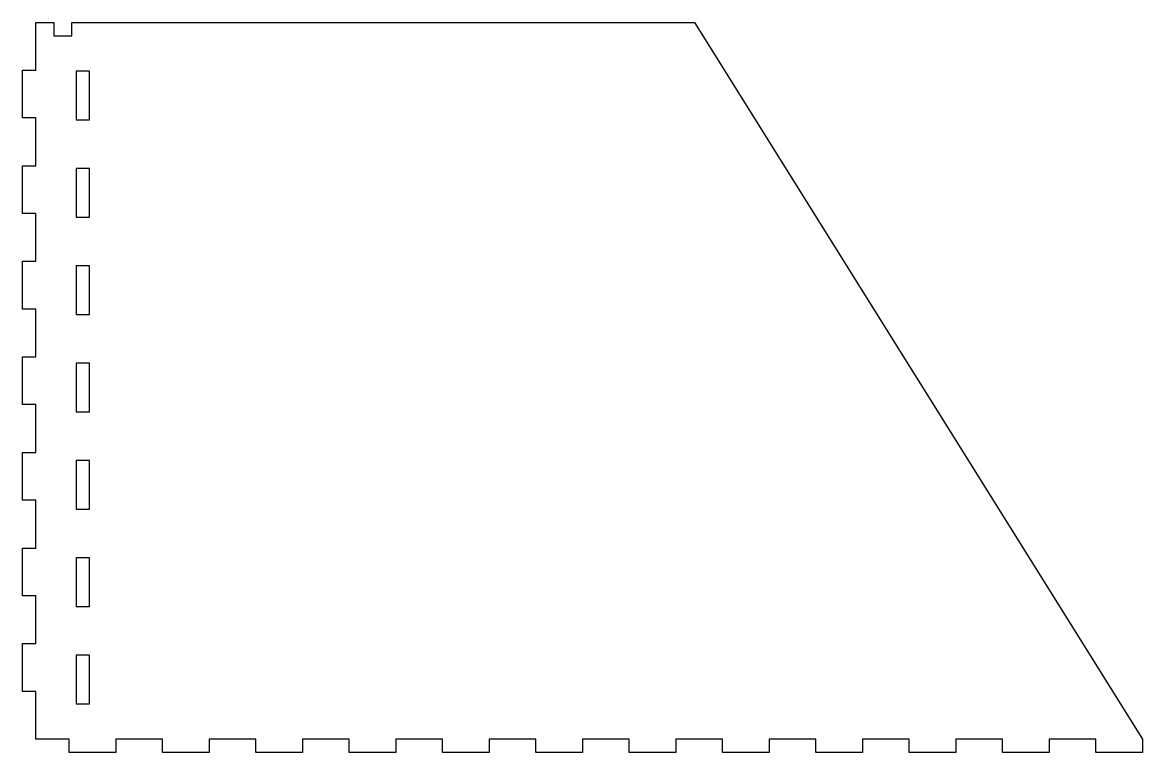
# Model space of a CAD drawing. Header units: millimetres. Extents: x 0 to 250, y 200 to 363.
import ezdxf

# ---------------------------------------------------------------- set-up
doc = ezdxf.new("R2010")
doc.units = ezdxf.units.MM
doc.layers.get('0').update_dxf_attribs({"linetype": 'CONTINUOUS'})

msp = doc.modelspace()

# ---------------------------------------------------------------- linework, layer by layer
for points in [[(11, 360), (11, 363), (150, 363), (250, 203), (250, 200), (239.58, 200), (239.58, 203), (229.17, 203), (229.17, 200), (218.75, 200), (218.75, 203), (208.33, 203), (208.33, 200), (197.92, 200), (197.92, 203), (187.5, 203), (187.5, 200), (177.08, 200), (177.08, 203), (166.67, 203), (166.67, 200), (156.25, 200), (156.25, 203), (145.83, 203), (145.83, 200), (135.42, 200), (135.42, 203), (125, 203), (125, 200), (114.58, 200), (114.58, 203), (104.17, 203), (104.17, 200), (93.75, 200), (93.75, 203), (83.33, 203), (83.33, 200), (72.92, 200), (72.92, 203), (62.5, 203), (62.5, 200), (52.08, 200), (52.08, 203), (41.67, 203), (41.67, 200), (31.25, 200), (31.25, 203), (20.83, 203), (20.83, 200), (10.42, 200), (10.42, 203), (3, 203), (3, 213.67), (0, 213.67), (0, 224.33), (3, 224.33), (3, 235), (0, 235), (0, 245.67), (3, 245.67), (3, 256.33), (0, 256.33), (0, 267), (3, 267), (3, 277.67), (0, 277.67), (0, 288.33), (3, 288.33), (3, 299), (0, 299), (0, 309.67), (3, 309.67), (3, 320.33), (0, 320.33), (0, 331), (3, 331), (3, 341.67), (0, 341.67), (0, 352.33), (3, 352.33), (3, 363), (7, 363), (7, 360)], [(12, 352.13), (12, 341.27), (15, 341.27), (15, 352.13)], [(12, 330.4), (12, 319.53), (15, 319.53), (15, 330.4)], [(12, 308.67), (12, 297.8), (15, 297.8), (15, 308.67)], [(12, 276.07), (15, 276.07), (15, 286.93), (12, 286.93)], [(12, 254.33), (15, 254.33), (15, 265.2), (12, 265.2)], [(12, 232.6), (15, 232.6), (15, 243.47), (12, 243.47)], [(12, 221.73), (12, 210.87), (15, 210.87), (15, 221.73)]]:
    msp.add_lwpolyline(points, close=True)

doc.saveas('drawing.dxf')
